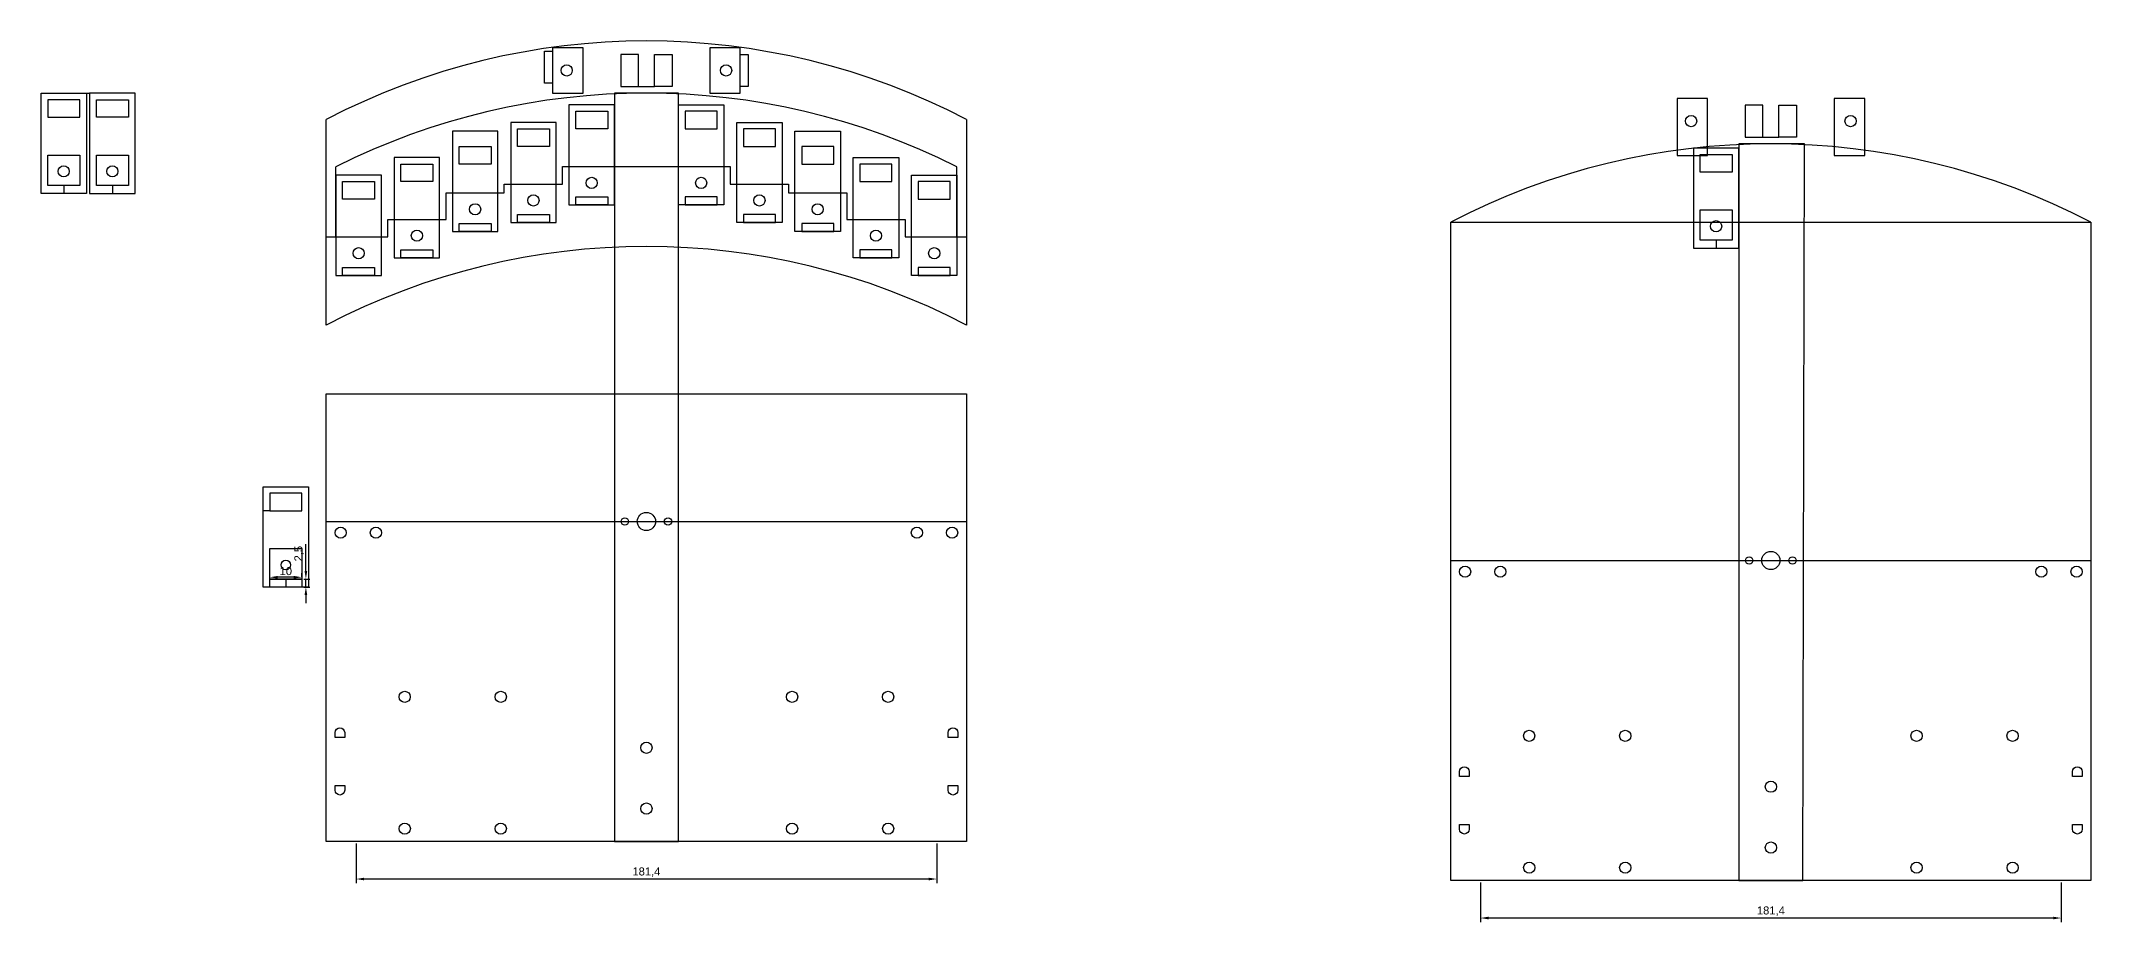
# Model space of a CAD drawing. Header units: millimetres. Extents: x 257 to 1727, y -442 to 115.
# Drawn here: x 1087 to 1727, y -442 to -167 of the extents above; entities that cross this region are included whole.
import ezdxf

# ---------------------------------------------------------------- set-up
doc = ezdxf.new("R2010")
doc.units = ezdxf.units.MM
doc.layers.add('corte', color=1, linetype='Continuous')
doc.styles.get("Standard").update_dxf_attribs({"font": 'arial.ttf'})
doc.dimstyles.new('ISO-25', dxfattribs={"dimtxt": 2.5, "dimasz": 2.5, "dimexe": 1.25, "dimexo": 0.625, "dimtad": 1, "dimtxsty": 'Standard', "dimcen": 2.5, "dimadec": 0, "dimazin": 0, "dimtfac": 1, "dimtmove": 0, "dimatfit": 3, "dimfxl": 1, "dimarcsym": 0})

# ---------------------------------------------------------------- blocks, each defined once
blk = doc.blocks.new('*D24')
at = {"color": 0, "lineweight": -2, "transparency": 16777216}
for p, q in [((1185.33, -417.44), (1185.33, -429.83)), ((1366.73, -417.44), (1366.73, -429.83)), ((1364.23, -428.58), (1187.83, -428.58))]:
    blk.add_line(p, q, dxfattribs=at)
at = {"color": 0, "transparency": 16777216}
for points in [[(1187.83, -428.17), (1187.83, -429), (1185.33, -428.58)], [(1364.23, -428.17), (1364.23, -429), (1366.73, -428.58)]]:
    blk.add_solid(points, dxfattribs=at)
at = {"layer": 'Defpoints', "color": 0, "transparency": 16777216}
for p in [(1185.33, -416.82), (1366.73, -416.82), (1185.33, -428.58)]:
    blk.add_point(p, dxfattribs=at)
at = {"color": 0, "transparency": 16777216, "insert": (1276.03, -426.45), "char_height": 2.5, "attachment_point": 5}
blk.add_mtext('181,4', dxfattribs=at)
blk = doc.blocks.new('*D27')
at = {"color": 0, "lineweight": -2, "transparency": 16777216}
for p, q in [((1169.66, -332.3), (1169.66, -323.94)), ((1169.01, -334.8), (1170.91, -334.8)), ((1169.01, -337.3), (1170.91, -337.3)), ((1169.66, -337.3), (1169.66, -334.8)), ((1169.66, -339.8), (1169.66, -342.3))]:
    blk.add_line(p, q, dxfattribs=at)
at = {"color": 0, "transparency": 16777216}
for points in [[(1169.25, -332.3), (1170.08, -332.3), (1169.66, -334.8)], [(1169.25, -339.8), (1170.08, -339.8), (1169.66, -337.3)]]:
    blk.add_solid(points, dxfattribs=at)
at = {"layer": 'Defpoints', "color": 0, "transparency": 16777216}
for p in [(1168.38, -334.8), (1168.38, -337.3), (1169.66, -334.8)]:
    blk.add_point(p, dxfattribs=at)
at = {"color": 0, "transparency": 16777216, "insert": (1167.54, -326.87), "char_height": 2.5, "attachment_point": 5, "rotation": 90}
blk.add_mtext('2,5', dxfattribs=at)
blk = doc.blocks.new('*D28')
at = {"color": 0, "lineweight": -2, "transparency": 16777216}
for p, q in [((1158.38, -334.17), (1158.38, -333)), ((1165.88, -334.25), (1160.88, -334.25)), ((1168.38, -334.17), (1168.38, -333))]:
    blk.add_line(p, q, dxfattribs=at)
at = {"color": 0, "transparency": 16777216}
for points in [[(1160.88, -333.83), (1160.88, -334.66), (1158.38, -334.25)], [(1165.88, -333.83), (1165.88, -334.66), (1168.38, -334.25)]]:
    blk.add_solid(points, dxfattribs=at)
at = {"layer": 'Defpoints', "color": 0, "transparency": 16777216}
for p in [(1158.38, -334.25), (1158.38, -334.8), (1168.38, -334.8)]:
    blk.add_point(p, dxfattribs=at)
at = {"color": 0, "transparency": 16777216, "insert": (1163.38, -332.34), "char_height": 2.5, "attachment_point": 5}
blk.add_mtext('10', dxfattribs=at)
blk = doc.blocks.new('*D34')
at = {"color": 0, "lineweight": -2, "transparency": 16777216}
for p, q in [((1536.58, -429.63), (1536.58, -442.02)), ((1717.98, -429.63), (1717.98, -442.02)), ((1715.48, -440.77), (1539.08, -440.77))]:
    blk.add_line(p, q, dxfattribs=at)
at = {"color": 0, "transparency": 16777216}
for points in [[(1539.08, -440.35), (1539.08, -441.19), (1536.58, -440.77)], [(1715.48, -440.35), (1715.48, -441.19), (1717.98, -440.77)]]:
    blk.add_solid(points, dxfattribs=at)
at = {"layer": 'Defpoints', "color": 0, "transparency": 16777216}
for p in [(1536.58, -429.01), (1717.98, -429.01), (1536.58, -440.77)]:
    blk.add_point(p, dxfattribs=at)
at = {"color": 0, "transparency": 16777216, "insert": (1627.28, -438.64), "char_height": 2.5, "attachment_point": 5}
blk.add_mtext('181,4', dxfattribs=at)

msp = doc.modelspace()

# ---------------------------------------------------------------- linework, layer by layer
at = {"color": 2}
for p, q in [((1101.114, -182.967), (1102.114, -182.967)), ((1273.533, -180.818), (1278.533, -180.818)), ((1624.781, -196.665), (1629.781, -196.665)), ((1627.781, -198.765), (1626.781, -198.765)), ((1094.014, -211.767), (1094.014, -214.267)), ((1109.214, -211.767), (1109.214, -214.267)), ((1610.181, -228.925), (1610.181, -231.425)), ((1163.384, -334.799), (1163.384, -337.299))]:
    msp.add_line(p, q, dxfattribs=at)
msp.add_line((1158.384, -313.499), (1156.266, -313.499))
for points in [[(1246.733, -169.768), (1246.733, -179.768), (1244.233, -179.768), (1244.233, -169.768), (1246.733, -169.768)], [(1307.833, -170.818), (1307.833, -180.818), (1305.333, -180.818), (1305.333, -170.818), (1307.833, -170.818)], [(1086.914, -182.967), (1101.114, -182.967), (1101.114, -214.267), (1086.914, -214.267), (1086.914, -182.967)], [(1116.314, -182.967), (1102.114, -182.967), (1102.114, -214.267), (1116.314, -214.267), (1116.314, -182.967)], [(1247.833, -192.076), (1233.633, -192.076), (1233.633, -223.376), (1247.833, -223.376), (1247.833, -192.076)], [(1266.033, -186.576), (1251.833, -186.576), (1251.833, -217.876), (1266.033, -217.876), (1266.033, -186.576)], [(1286.033, -186.576), (1300.233, -186.576), (1300.233, -217.876), (1286.033, -217.876), (1286.033, -186.576)], [(1304.233, -192.076), (1318.433, -192.076), (1318.433, -223.376), (1304.233, -223.376), (1304.233, -192.076)], [(1229.633, -194.826), (1215.433, -194.826), (1215.433, -226.126), (1229.633, -226.126), (1229.633, -194.826)], [(1322.433, -194.826), (1336.633, -194.826), (1336.633, -226.126), (1322.433, -226.126), (1322.433, -194.826)], [(1211.433, -203.076), (1197.233, -203.076), (1197.233, -234.376), (1211.433, -234.376), (1211.433, -203.076)], [(1340.633, -203.076), (1354.833, -203.076), (1354.833, -234.376), (1340.633, -234.376), (1340.633, -203.076)], [(1617.281, -200.125), (1603.081, -200.125), (1603.081, -231.425), (1617.281, -231.425), (1617.281, -200.125)], [(1193.233, -208.576), (1179.033, -208.576), (1179.033, -239.876), (1193.233, -239.876), (1193.233, -208.576)], [(1358.833, -208.576), (1373.033, -208.576), (1373.033, -239.876), (1358.833, -239.876), (1358.833, -208.576)], [(1253.933, -215.376), (1263.933, -215.376), (1263.933, -217.876), (1253.933, -217.876), (1253.933, -215.376)], [(1298.133, -215.376), (1288.133, -215.376), (1288.133, -217.876), (1298.133, -217.876), (1298.133, -215.376)], [(1217.533, -223.626), (1227.533, -223.626), (1227.533, -226.126), (1217.533, -226.126), (1217.533, -223.626)], [(1235.733, -220.876), (1245.733, -220.876), (1245.733, -223.376), (1235.733, -223.376), (1235.733, -220.876)], [(1316.333, -220.876), (1306.333, -220.876), (1306.333, -223.376), (1316.333, -223.376), (1316.333, -220.876)], [(1334.533, -223.626), (1324.533, -223.626), (1324.533, -226.126), (1334.533, -226.126), (1334.533, -223.626)], [(1199.333, -231.876), (1209.333, -231.876), (1209.333, -234.376), (1199.333, -234.376), (1199.333, -231.876)], [(1352.733, -231.876), (1342.733, -231.876), (1342.733, -234.376), (1352.733, -234.376), (1352.733, -231.876)], [(1181.133, -237.376), (1191.133, -237.376), (1191.133, -239.876), (1181.133, -239.876), (1181.133, -237.376)], [(1370.933, -237.376), (1360.933, -237.376), (1360.933, -239.876), (1370.933, -239.876), (1370.933, -237.376)], [(1156.284, -305.999), (1170.484, -305.999), (1170.484, -337.299), (1156.284, -337.299), (1156.284, -305.999)], [(1158.384, -334.799), (1168.384, -334.799), (1168.384, -337.299), (1158.384, -337.299), (1158.384, -334.799)]]:
    msp.add_lwpolyline(points)
for points in [[(1246.733, -180.818), (1246.733, -182.918), (1256.233, -182.918), (1256.233, -168.718), (1246.733, -168.718), (1246.733, -180.818)], [(1295.833, -180.818), (1295.833, -182.918), (1305.333, -182.918), (1305.333, -168.718), (1295.833, -168.718), (1295.833, -180.818)], [(1276.033, -416.818), (1286.033, -416.818), (1286.033, -182.918), (1266.033, -182.918), (1266.033, -416.818), (1276.033, -416.818)], [(1597.981, -196.665), (1597.981, -202.422), (1607.481, -202.422), (1607.481, -184.565), (1597.981, -184.565), (1597.981, -196.665)], [(1647.081, -196.665), (1647.081, -202.422), (1656.581, -202.422), (1656.581, -184.565), (1647.081, -184.565), (1647.081, -196.665)], [(1176.033, -227.876), (1176.033, -191.16)], [(1376.033, -191.16), (1376.033, -227.876)], [(1089.014, -211.767), (1089.014, -202.267), (1099.014, -202.267), (1099.014, -211.767), (1089.014, -211.767)], [(1104.214, -211.767), (1104.214, -202.267), (1114.214, -202.267), (1114.214, -211.767), (1104.214, -211.767)], [(1627.781, -198.765), (1617.281, -198.765), (1617.281, -429.007), (1637.281, -429.007), (1637.781, -198.765), (1617.781, -198.765)], [(1176.033, -255.417), (1176.033, -227.876), (1195.233, -227.876), (1195.233, -222.376), (1213.433, -222.376), (1213.433, -214.126), (1231.633, -214.126), (1231.633, -211.376), (1249.833, -211.376), (1249.833, -205.876), (1298.133, -205.876), (1302.233, -205.876), (1302.233, -211.376), (1320.433, -211.376), (1320.433, -214.126), (1338.633, -214.126), (1338.633, -222.376), (1356.833, -222.376), (1356.833, -227.876), (1376.033, -227.876), (1376.033, -255.417)], [(1179.033, -227.876), (1179.033, -205.923)], [(1373.033, -227.876), (1373.033, -205.923)], [(1527.281, -429.007), (1527.281, -223.307), (1727.281, -223.307), (1727.281, -429.007), (1527.281, -429.007)], [(1605.181, -228.925), (1605.181, -219.425), (1615.181, -219.425), (1615.181, -228.925), (1605.181, -228.925)], [(1176.033, -416.818), (1176.033, -276.965), (1376.033, -276.965), (1376.033, -416.818), (1176.033, -416.818)], [(1276.033, -416.818), (1176.033, -416.818), (1176.033, -316.818), (1376.033, -316.818), (1376.033, -416.818), (1276.033, -416.818)], [(1158.384, -334.799), (1158.384, -325.299), (1168.384, -325.299), (1168.384, -334.799), (1158.384, -334.799)], [(1627.281, -429.007), (1527.281, -429.007), (1527.281, -329.007), (1727.281, -329.007), (1727.281, -429.007), (1627.281, -429.007)]]:
    msp.add_lwpolyline(points, dxfattribs=at)
at = {"color": 1}
for points in [[(1268.033, -180.818), (1273.533, -180.818), (1273.533, -170.818), (1268.033, -170.818), (1268.033, -180.818)], [(1284.033, -180.818), (1278.533, -180.818), (1278.533, -170.818), (1284.033, -170.818), (1284.033, -180.818)], [(1099.014, -190.467), (1099.014, -184.967), (1089.014, -184.967), (1089.014, -190.467), (1099.014, -190.467)], [(1104.214, -190.467), (1104.214, -184.967), (1114.214, -184.967), (1114.214, -190.467), (1104.214, -190.467)], [(1253.933, -194.076), (1253.933, -188.576), (1263.933, -188.576), (1263.933, -194.076), (1253.933, -194.076)], [(1298.133, -194.076), (1298.133, -188.576), (1288.133, -188.576), (1288.133, -194.076), (1298.133, -194.076)], [(1619.281, -196.665), (1624.781, -196.665), (1624.781, -186.665), (1619.281, -186.665), (1619.281, -196.665)], [(1635.281, -196.665), (1629.781, -196.665), (1629.781, -186.665), (1635.281, -186.665), (1635.281, -196.665)], [(1235.733, -199.576), (1235.733, -194.076), (1245.733, -194.076), (1245.733, -199.576), (1235.733, -199.576)], [(1316.333, -199.576), (1316.333, -194.076), (1306.333, -194.076), (1306.333, -199.576), (1316.333, -199.576)], [(1217.533, -205.076), (1217.533, -199.576), (1227.533, -199.576), (1227.533, -205.076), (1217.533, -205.076)], [(1334.533, -205.076), (1334.533, -199.576), (1324.533, -199.576), (1324.533, -205.076), (1334.533, -205.076)], [(1605.181, -207.625), (1605.181, -202.125), (1615.181, -202.125), (1615.181, -207.625), (1605.181, -207.625)], [(1181.133, -216.076), (1181.133, -210.576), (1191.133, -210.576), (1191.133, -216.076), (1181.133, -216.076)], [(1199.333, -210.576), (1199.333, -205.076), (1209.333, -205.076), (1209.333, -210.576), (1199.333, -210.576)], [(1352.733, -210.576), (1352.733, -205.076), (1342.733, -205.076), (1342.733, -210.576), (1352.733, -210.576)], [(1370.933, -216.076), (1370.933, -210.576), (1360.933, -210.576), (1360.933, -216.076), (1370.933, -216.076)], [(1168.384, -313.499), (1168.384, -307.999), (1158.384, -307.999), (1158.384, -313.499), (1168.384, -313.499)]]:
    msp.add_lwpolyline(points, dxfattribs=at)
for centre, radius in [((1251.133, -175.818), 1.75), ((1300.933, -175.818), 1.75), ((1602.381, -191.665), 1.75), ((1652.181, -191.665), 1.75), ((1094.014, -207.367), 1.75), ((1109.214, -207.367), 1.75), ((1258.933, -210.976), 1.75), ((1293.133, -210.976), 1.75), ((1222.533, -219.226), 1.75), ((1240.733, -216.476), 1.75), ((1311.333, -216.476), 1.75), ((1329.533, -219.226), 1.75), ((1610.181, -224.525), 1.75), ((1204.333, -227.476), 1.75), ((1347.733, -227.476), 1.75), ((1186.133, -232.976), 1.75), ((1365.933, -232.976), 1.75), ((1163.384, -330.399), 1.5)]:
    msp.add_circle(centre, radius, dxfattribs=at)
for centre in [(1180.533, -320.318), (1191.533, -320.318), (1360.516, -320.318), (1371.516, -320.318), (1531.781, -332.507), (1542.781, -332.507), (1711.764, -332.507), (1722.764, -332.507), (1200.532, -371.629), (1230.532, -371.629), (1321.533, -371.629), (1351.533, -371.629), (1551.78, -383.818), (1581.78, -383.818), (1672.781, -383.818), (1702.781, -383.818), (1276.05, -387.54), (1627.299, -399.729), (1276.05, -406.54), (1200.548, -412.829), (1230.548, -412.829), (1321.548, -412.829), (1351.548, -412.829), (1627.299, -418.729), (1551.797, -425.018), (1581.797, -425.018), (1672.797, -425.018), (1702.797, -425.018)]:
    msp.add_circle(centre, 1.75)
at = {"color": 2}
for centre, start, end in [((1276.033, -382.622), 62.4221, 117.5779), ((1276.033, -398.922), 63.316254, 116.683746), ((1627.281, -414.769), 62.4221, 117.5779), ((1276.033, -446.88), 62.4221, 117.5779)]:
    msp.add_arc(centre, 216.004, start, end, dxfattribs=at)
at = {"layer": 'corte'}
for points in [[(1181.783, -382.818), (1181.783, -384.318), (1178.783, -384.318), (1178.783, -382.818, -1)], [(1373.283, -382.818), (1373.283, -384.318), (1370.283, -384.318), (1370.283, -382.818, -1)], [(1533.031, -395.007), (1533.031, -396.507), (1530.031, -396.507), (1530.031, -395.007, -1)], [(1724.531, -395.007), (1724.531, -396.507), (1721.531, -396.507), (1721.531, -395.007, -1)], [(1178.783, -400.818), (1178.783, -399.318), (1181.783, -399.318), (1181.783, -400.818, -1)], [(1370.283, -400.818), (1370.283, -399.318), (1373.283, -399.318), (1373.283, -400.818, -1)], [(1530.031, -413.007), (1530.031, -411.507), (1533.031, -411.507), (1533.031, -413.007, -1)], [(1721.531, -413.007), (1721.531, -411.507), (1724.531, -411.507), (1724.531, -413.007, -1)]]:
    msp.add_lwpolyline(points, format="xyb", close=True, dxfattribs=at)
for centre, radius in [((1269.283, -316.818), 1.15), ((1276.033, -316.818), 2.85), ((1282.783, -316.818), 1.15), ((1627.281, -329.007), 2.85), ((1620.531, -329.007), 1.15), ((1634.031, -329.007), 1.15)]:
    msp.add_circle(centre, radius, dxfattribs=at)

# ---------------------------------------------------------------- dimensions: what is measured, and where the dimension line sits
at = {"color": 2}
dim = msp.add_linear_dim(base=(1169.663, -334.799), p1=(1168.384, -337.299), p2=(1168.384, -334.799), angle=90, dimstyle='ISO-25', dxfattribs=at)
dim.commit()
dim.dimension.update_dxf_attribs({"geometry": '*D27', "text_midpoint": (1167.536, -326.867)})
dim = msp.add_linear_dim(base=(1158.384, -334.246), p1=(1168.384, -334.799), p2=(1158.384, -334.799), dimstyle='ISO-25', dxfattribs=at)
dim.commit()
dim.dimension.update_dxf_attribs({"geometry": '*D28', "text_midpoint": (1163.384, -332.344)})
for base, p1, p2, picture, middle in [((1185.333, -428.582), (1366.733, -416.818), (1185.333, -416.818), '*D24', (1276.033, -426.454)), ((1536.581, -440.771), (1717.981, -429.007), (1536.581, -429.007), '*D34', (1627.281, -438.643))]:
    dim = msp.add_linear_dim(base=base, p1=p1, p2=p2, dimstyle='ISO-25')
    dim.commit()
    dim.dimension.update_dxf_attribs({"geometry": picture, "text_midpoint": middle})

doc.saveas('drawing.dxf')
